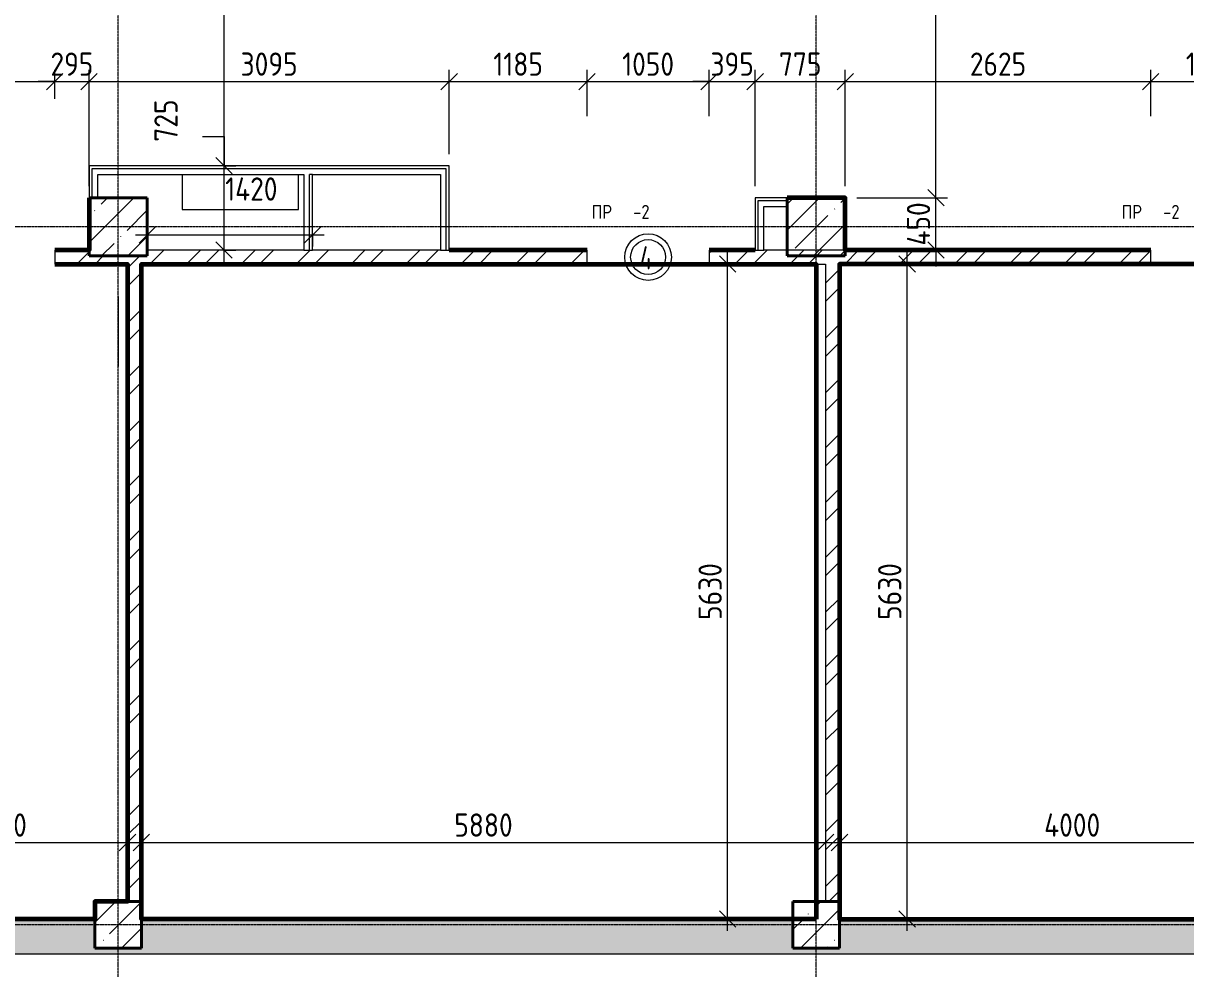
# Model space of a CAD drawing. Header units: millimetres. Extents: x -56773 to 225775, y -262288 to 26541.
# Drawn here: x 26984 to 36976, y -7372 to 755 of the extents above; entities that cross this region are included whole.
import ezdxf

# ---------------------------------------------------------------- set-up
doc = ezdxf.new("R2010")
doc.units = ezdxf.units.MM
doc.linetypes.add('ADSK_Линия сетки', pattern=[25, 20, -2.5, 0, -2.5])
for name, color, linetype, lineweight in [('3.2) Штук 4 вып Сентябрь', 162, 'Continuous', 60), ('Марки', 7, 'Continuous', 20), ('Марки дверей', 7, 'Continuous', 20), ('Несущие колонны', 7, 'Continuous', 18), ('Оси', 7, 'Continuous', 9), ('Перекрытие', 7, 'Continuous', 18), ('Размеры', 7, 'Continuous', 9), ('Стены внутренние', 7, 'Continuous', 18), ('Стены штриховка', 7, 'Continuous', 9)]:
    doc.layers.add(name, color=color, linetype=linetype, lineweight=lineweight)
doc.layers.add('Линии', color=7, linetype='Continuous', lineweight=9, true_color=0x00a600)
doc.styles.add('GOST Common_3', font='', dxfattribs={"width": 0.9, "height": 200})
doc.styles.add('GOST Common_9', font='', dxfattribs={"width": 0.9, "height": 120})
doc.styles.add('GOST Common_B', font='', dxfattribs={"width": 0.8, "height": 200})
doc.styles.get('GOST Common_3').set_extended_font_data('GOST Common')
doc.styles.get('GOST Common_9').set_extended_font_data('GOST Common')
doc.styles.get('GOST Common_B').set_extended_font_data('GOST Common', bold=True)
doc.dimstyles.new('ADSK_Основной_2_0', dxfattribs={"dimscale": 304.8, "dimtxt": 201.142999, "dimasz": 0.463911, "dimexe": 0.328084, "dimexo": 0.328084, "dimgap": 0.164042, "dimtad": 1, "dimdec": 3, "dimrnd": 0.001, "dimdsep": 46, "dimtxsty": 'GOST Common_3', "dimblk1": 'OBLIQUE', "dimblk2": 'OBLIQUE', "dimsah": 1, "dimcen": 0.09, "dimdle": 0.328084, "dimazin": 2, "dimtfac": 1, "dimtdec": 4, "dimtix": 1, "dimtmove": 0, "dimatfit": 3, "dimfxl": 1, "dimtvp": 1, "dimtolj": 1, "dimtzin": 0, "dimlwd": 20, "dimlwe": 20, "dimarcsym": 2})
doc.dimstyles.new('ADSK_Основной_2_0_1', dxfattribs={"dimscale": 304.8, "dimtxt": 201.142999, "dimasz": 0.463911, "dimexe": 0.328084, "dimexo": 0.328084, "dimgap": 0.164042, "dimtad": 1, "dimdec": 3, "dimrnd": 0.001, "dimdsep": 46, "dimtxsty": 'GOST Common_3', "dimblk1": 'OBLIQUE', "dimblk2": 'OBLIQUE', "dimsah": 1, "dimcen": 0.09, "dimdle": 0.328084, "dimazin": 2, "dimtfac": 1, "dimtdec": 4, "dimtix": 1, "dimtmove": 1, "dimatfit": 3, "dimfxl": 1, "dimtvp": 1, "dimtolj": 1, "dimtzin": 0, "dimlwd": 20, "dimlwe": 20, "dimarcsym": 2})
doc.dimstyles.new('ADSK_Основной_2_0_2', dxfattribs={"dimscale": 304.8, "dimtxt": 201.142999, "dimasz": 0.463911, "dimexe": 0.328084, "dimexo": 0.328084, "dimgap": 0.164042, "dimtad": 1, "dimdec": 3, "dimrnd": 0.001, "dimdsep": 46, "dimtxsty": 'GOST Common_3', "dimblk1": 'OBLIQUE', "dimblk2": 'OBLIQUE', "dimsah": 1, "dimcen": 0.09, "dimdle": 0.328084, "dimazin": 2, "dimtfac": 1, "dimtdec": 4, "dimtix": 1, "dimtmove": 0, "dimatfit": 3, "dimfxl": 1, "dimtvp": 1, "dimtolj": 1, "dimtzin": 0, "dimlwd": 20, "dimlwe": 20, "dimarcsym": 2})
pattern_1 = [(45, (0, 0), (-224.5064, 224.5064), []), (45, (224.5, 0), (-224.5064, 224.5064), [396.875, -79.375, 3.353, -76.022])]
pattern_2 = [(45, (0, 0), (-235.7317, 235.7317), []), (45, (157.15, 0), (-235.7317, 235.7317), [])]

# ---------------------------------------------------------------- blocks, each defined once
blk = doc.blocks.new('ADSK_КолоннаЖБ_Прямоугольная - 400x400 мм-1809659-Кладочный план подвала')
at = {"layer": 'Несущие колонны', "lineweight": 40}
for p, q in [((-200, 200), (200, 200)), ((-200, -200), (-200, 200)), ((200, 200), (200, -200)), ((200, -200), (-200, -200))]:
    blk.add_line(p, q, dxfattribs=at)
blk = doc.blocks.new('ADSK_КолоннаЖБ_Прямоугольная - 500x500 мм-V11-Кладочный план подвала')
at = {"layer": 'Несущие колонны', "lineweight": 9}
h = blk.add_hatch(dxfattribs=at)
h.set_pattern_fill('FP_17', color=256, style=0, pattern_type=2)
h.set_pattern_definition([(315, (995.03, 27800), (224.5064, 224.5064), []), (315, (995.03, 27575.5), (224.5064, 224.5064), [396.875, -79.375, 3.353, -76.022])])
h.paths.add_polyline_path([(-250, -250), (250, -250), (250, 250), (-250, 250)])
at = {"layer": 'Несущие колонны', "lineweight": 40}
for p, q in [((-250, -250), (-250, 250)), ((-250, 250), (250, 250)), ((250, 250), (-250, 250)), ((-250, 250), (-250, -250)), ((250, 250), (250, -250)), ((250, -250), (250, 250)), ((250, -250), (-250, -250)), ((-250, -250), (250, -250))]:
    blk.add_line(p, q, dxfattribs=at)
blk = doc.blocks.new('ADSK_КолоннаЖБ_Прямоугольная - 500x500 мм-1807509-Кладочный план подвала')
at = {"layer": 'Несущие колонны', "lineweight": 40}
for p, q in [((-250, 250), (250, 250)), ((-250, -250), (-250, 250)), ((250, 250), (250, -250)), ((250, -250), (-250, -250))]:
    blk.add_line(p, q, dxfattribs=at)
blk = doc.blocks.new('М_двери1 - Марка экземпляра 2-3719212-Кладочный план подвала')
at = {"layer": 'Марки дверей'}
for radius in [2, 1.5]:
    blk.add_circle((0, 0), radius, dxfattribs=at)
blk = doc.blocks.new('_Oblique')
at = {"color": 0, "linetype": 'ByBlock', "lineweight": -2}
blk.add_line((-0.5, -0.5), (0.5, 0.5), dxfattribs=at)
blk = doc.blocks.new('DIMBLOCK278-Кладочный план подвала')
at = {"layer": 'Defpoints', "color": 0, "transparency": 16777216}
for p in [(27255, 253.7), (26055, 5), (27255, 5)]:
    blk.add_point(p, dxfattribs=at)
at = {"layer": 'Размеры', "color": 0, "lineweight": 20, "transparency": 16777216}
for p, q in [((26055, 105), (26055, 353.7)), ((27255, 105), (27255, 353.7)), ((25955, 253.7), (27355, 253.7))]:
    blk.add_line(p, q, dxfattribs=at)
at = {"layer": 'Размеры', "color": 0, "lineweight": 20, "transparency": 16777216, "xscale": 141.4, "yscale": 141.4, "zscale": 141.4, "rotation": 180}
blk.add_blockref('_Oblique', (26055, 253.7), dxfattribs=at)
at = {"layer": 'Размеры', "color": 0, "lineweight": 20, "transparency": 16777216, "xscale": 141.4, "yscale": 141.4, "zscale": 141.4}
blk.add_blockref('_Oblique', (27255, 253.7), dxfattribs=at)
at = {"layer": 'Размеры', "color": 0, "lineweight": 9, "transparency": 16777216, "insert": (26655, 403.7), "char_height": 200, "width": 560.473, "attachment_point": 5, "style": 'GOST Common_3'}
blk.add_mtext('\\A1;1200', dxfattribs=at)
blk = doc.blocks.new('DIMBLOCK279-Кладочный план подвала')
at = {"layer": 'Defpoints', "color": 0, "transparency": 16777216}
for p in [(27550, 253.7), (27255, 5), (27550, -745)]:
    blk.add_point(p, dxfattribs=at)
at = {"layer": 'Размеры', "color": 0, "lineweight": 20, "transparency": 16777216}
for p, q in [((27255, 105), (27255, 353.7)), ((27550, -645), (27550, 353.7)), ((27255, 253.7), (27113.6, 253.7)), ((27255, 253.7), (27550, 253.7)), ((27550, 253.7), (27691.4, 253.7))]:
    blk.add_line(p, q, dxfattribs=at)
at = {"layer": 'Размеры', "color": 0, "lineweight": 20, "transparency": 16777216, "xscale": 141.4, "yscale": 141.4, "zscale": 141.4}
blk.add_blockref('_Oblique', (27255, 253.7), dxfattribs=at)
at = {"layer": 'Размеры', "color": 0, "lineweight": 20, "transparency": 16777216, "xscale": 141.4, "yscale": 141.4, "zscale": 141.4, "rotation": 180}
blk.add_blockref('_Oblique', (27550, 253.7), dxfattribs=at)
at = {"layer": 'Размеры', "color": 0, "lineweight": 9, "transparency": 16777216, "insert": (27402.5, 403.7), "char_height": 200, "width": 454.106, "attachment_point": 5, "style": 'GOST Common_3'}
blk.add_mtext('\\A1;295', dxfattribs=at)
blk = doc.blocks.new('DIMBLOCK280-Кладочный план подвала')
at = {"layer": 'Defpoints', "color": 0, "transparency": 16777216}
for p in [(30645, 253.7), (30645, -470), (27550, -745)]:
    blk.add_point(p, dxfattribs=at)
at = {"layer": 'Размеры', "color": 0, "lineweight": 20, "transparency": 16777216}
for p, q in [((27550, -645), (27550, 353.7)), ((30645, -370), (30645, 353.7)), ((27450, 253.7), (30745, 253.7))]:
    blk.add_line(p, q, dxfattribs=at)
at = {"layer": 'Размеры', "color": 0, "lineweight": 20, "transparency": 16777216, "xscale": 141.4, "yscale": 141.4, "zscale": 141.4, "rotation": 180}
blk.add_blockref('_Oblique', (27550, 253.7), dxfattribs=at)
at = {"layer": 'Размеры', "color": 0, "lineweight": 20, "transparency": 16777216, "xscale": 141.4, "yscale": 141.4, "zscale": 141.4}
blk.add_blockref('_Oblique', (30645, 253.7), dxfattribs=at)
at = {"layer": 'Размеры', "color": 0, "lineweight": 9, "transparency": 16777216, "insert": (29097.5, 403.7), "char_height": 200, "width": 605.475, "attachment_point": 5, "style": 'GOST Common_3'}
blk.add_mtext('\\A1;3095', dxfattribs=at)
blk = doc.blocks.new('DIMBLOCK281-Кладочный план подвала')
at = {"layer": 'Defpoints', "color": 0, "transparency": 16777216}
for p in [(31830, 253.7), (31830, -145), (30645, -470)]:
    blk.add_point(p, dxfattribs=at)
at = {"layer": 'Размеры', "color": 0, "lineweight": 20, "transparency": 16777216}
for p, q in [((30645, -370), (30645, 353.7)), ((31830, -45), (31830, 353.7)), ((30545, 253.7), (31930, 253.7))]:
    blk.add_line(p, q, dxfattribs=at)
at = {"layer": 'Размеры', "color": 0, "lineweight": 20, "transparency": 16777216, "xscale": 141.4, "yscale": 141.4, "zscale": 141.4, "rotation": 180}
blk.add_blockref('_Oblique', (30645, 253.7), dxfattribs=at)
at = {"layer": 'Размеры', "color": 0, "lineweight": 20, "transparency": 16777216, "xscale": 141.4, "yscale": 141.4, "zscale": 141.4}
blk.add_blockref('_Oblique', (31830, 253.7), dxfattribs=at)
at = {"layer": 'Размеры', "color": 0, "lineweight": 9, "transparency": 16777216, "insert": (31237.5, 403.7), "char_height": 200, "width": 515.472, "attachment_point": 5, "style": 'GOST Common_3'}
blk.add_mtext('\\A1;1185', dxfattribs=at)
blk = doc.blocks.new('DIMBLOCK282-Кладочный план подвала')
at = {"layer": 'Defpoints', "color": 0, "transparency": 16777216}
for p in [(32880, 253.7), (31830, -145), (32880, -145)]:
    blk.add_point(p, dxfattribs=at)
at = {"layer": 'Размеры', "color": 0, "lineweight": 20, "transparency": 16777216}
for p, q in [((31830, -45), (31830, 353.7)), ((32880, -45), (32880, 353.7)), ((31730, 253.7), (32980, 253.7))]:
    blk.add_line(p, q, dxfattribs=at)
at = {"layer": 'Размеры', "color": 0, "lineweight": 20, "transparency": 16777216, "xscale": 141.4, "yscale": 141.4, "zscale": 141.4, "rotation": 180}
blk.add_blockref('_Oblique', (31830, 253.7), dxfattribs=at)
at = {"layer": 'Размеры', "color": 0, "lineweight": 20, "transparency": 16777216, "xscale": 141.4, "yscale": 141.4, "zscale": 141.4}
blk.add_blockref('_Oblique', (32880, 253.7), dxfattribs=at)
at = {"layer": 'Размеры', "color": 0, "lineweight": 9, "transparency": 16777216, "insert": (32355, 403.7), "char_height": 200, "width": 560.473, "attachment_point": 5, "style": 'GOST Common_3'}
blk.add_mtext('\\A1;1050', dxfattribs=at)
blk = doc.blocks.new('DIMBLOCK283-Кладочный план подвала')
at = {"layer": 'Defpoints', "color": 0, "transparency": 16777216}
for p in [(33275, 253.7), (32880, -145), (33275, -745)]:
    blk.add_point(p, dxfattribs=at)
at = {"layer": 'Размеры', "color": 0, "lineweight": 20, "transparency": 16777216}
for p, q in [((32880, -45), (32880, 353.7)), ((33275, -645), (33275, 353.7)), ((32880, 253.7), (32738.6, 253.7)), ((32880, 253.7), (33275, 253.7)), ((33275, 253.7), (33416.4, 253.7))]:
    blk.add_line(p, q, dxfattribs=at)
at = {"layer": 'Размеры', "color": 0, "lineweight": 20, "transparency": 16777216, "xscale": 141.4, "yscale": 141.4, "zscale": 141.4}
blk.add_blockref('_Oblique', (32880, 253.7), dxfattribs=at)
at = {"layer": 'Размеры', "color": 0, "lineweight": 20, "transparency": 16777216, "xscale": 141.4, "yscale": 141.4, "zscale": 141.4, "rotation": 180}
blk.add_blockref('_Oblique', (33275, 253.7), dxfattribs=at)
at = {"layer": 'Размеры', "color": 0, "lineweight": 9, "transparency": 16777216, "insert": (33077.5, 403.7), "char_height": 200, "width": 454.106, "attachment_point": 5, "style": 'GOST Common_3'}
blk.add_mtext('\\A1;395', dxfattribs=at)
blk = doc.blocks.new('DIMBLOCK284-Кладочный план подвала')
at = {"layer": 'Defpoints', "color": 0, "transparency": 16777216}
for p in [(34050, 253.7), (33275, -745), (34050, -745)]:
    blk.add_point(p, dxfattribs=at)
at = {"layer": 'Размеры', "color": 0, "lineweight": 20, "transparency": 16777216}
for p, q in [((33275, -645), (33275, 353.7)), ((34050, -645), (34050, 353.7)), ((33175, 253.7), (34150, 253.7))]:
    blk.add_line(p, q, dxfattribs=at)
at = {"layer": 'Размеры', "color": 0, "lineweight": 20, "transparency": 16777216, "xscale": 141.4, "yscale": 141.4, "zscale": 141.4, "rotation": 180}
blk.add_blockref('_Oblique', (33275, 253.7), dxfattribs=at)
at = {"layer": 'Размеры', "color": 0, "lineweight": 20, "transparency": 16777216, "xscale": 141.4, "yscale": 141.4, "zscale": 141.4}
blk.add_blockref('_Oblique', (34050, 253.7), dxfattribs=at)
at = {"layer": 'Размеры', "color": 0, "lineweight": 9, "transparency": 16777216, "insert": (33662.5, 403.7), "char_height": 200, "width": 454.106, "attachment_point": 5, "style": 'GOST Common_3'}
blk.add_mtext('\\A1;775', dxfattribs=at)
blk = doc.blocks.new('DIMBLOCK285-Кладочный план подвала')
at = {"layer": 'Defpoints', "color": 0, "transparency": 16777216}
for p in [(36675, 253.7), (36675, -145), (34050, -745)]:
    blk.add_point(p, dxfattribs=at)
at = {"layer": 'Размеры', "color": 0, "lineweight": 20, "transparency": 16777216}
for p, q in [((34050, -645), (34050, 353.7)), ((36675, -45), (36675, 353.7)), ((33950, 253.7), (36775, 253.7))]:
    blk.add_line(p, q, dxfattribs=at)
at = {"layer": 'Размеры', "color": 0, "lineweight": 20, "transparency": 16777216, "xscale": 141.4, "yscale": 141.4, "zscale": 141.4, "rotation": 180}
blk.add_blockref('_Oblique', (34050, 253.7), dxfattribs=at)
at = {"layer": 'Размеры', "color": 0, "lineweight": 20, "transparency": 16777216, "xscale": 141.4, "yscale": 141.4, "zscale": 141.4}
blk.add_blockref('_Oblique', (36675, 253.7), dxfattribs=at)
at = {"layer": 'Размеры', "color": 0, "lineweight": 9, "transparency": 16777216, "insert": (35362.5, 403.7), "char_height": 200, "width": 605.475, "attachment_point": 5, "style": 'GOST Common_3'}
blk.add_mtext('\\A1;2625', dxfattribs=at)
blk = doc.blocks.new('DIMBLOCK286-Кладочный план подвала')
at = {"layer": 'Defpoints', "color": 0, "transparency": 16777216}
for p in [(37725, 253.7), (36675, -145), (37725, -145)]:
    blk.add_point(p, dxfattribs=at)
at = {"layer": 'Размеры', "color": 0, "lineweight": 20, "transparency": 16777216}
for p, q in [((36675, -45), (36675, 353.7)), ((37725, -45), (37725, 353.7)), ((36575, 253.7), (37825, 253.7))]:
    blk.add_line(p, q, dxfattribs=at)
at = {"layer": 'Размеры', "color": 0, "lineweight": 20, "transparency": 16777216, "xscale": 141.4, "yscale": 141.4, "zscale": 141.4, "rotation": 180}
blk.add_blockref('_Oblique', (36675, 253.7), dxfattribs=at)
at = {"layer": 'Размеры', "color": 0, "lineweight": 20, "transparency": 16777216, "xscale": 141.4, "yscale": 141.4, "zscale": 141.4}
blk.add_blockref('_Oblique', (37725, 253.7), dxfattribs=at)
at = {"layer": 'Размеры', "color": 0, "lineweight": 9, "transparency": 16777216, "insert": (37200, 403.7), "char_height": 200, "width": 560.473, "attachment_point": 5, "style": 'GOST Common_3'}
blk.add_mtext('\\A1;1050', dxfattribs=at)
blk = doc.blocks.new('DIMBLOCK384-Кладочный план подвала')
at = {"layer": 'Defpoints', "color": 0, "transparency": 16777216}
for p in [(28050, -964.8), (29470, -964.8), (29470, -1064.7)]:
    blk.add_point(p, dxfattribs=at)
at = {"layer": 'Размеры', "color": 0, "lineweight": 20, "transparency": 16777216}
for p, q in [((27950, -1064.7), (29570, -1064.7)), ((28050, -1064.8), (28050, -1164.7)), ((29470, -1064.8), (29470, -1164.7))]:
    blk.add_line(p, q, dxfattribs=at)
at = {"layer": 'Размеры', "color": 0, "lineweight": 20, "transparency": 16777216, "xscale": 141.4, "yscale": 141.4, "zscale": 141.4, "rotation": 180}
blk.add_blockref('_Oblique', (28050, -1064.7), dxfattribs=at)
at = {"layer": 'Размеры', "color": 0, "lineweight": 20, "transparency": 16777216, "xscale": 141.4, "yscale": 141.4, "zscale": 141.4}
blk.add_blockref('_Oblique', (29470, -1064.7), dxfattribs=at)
at = {"layer": 'Размеры', "color": 0, "lineweight": 9, "transparency": 16777216, "insert": (28719.6, -570), "char_height": 200, "width": 580.928, "attachment_point": 1, "line_spacing_factor": 1.022761, "style": 'GOST Common_3'}
blk.add_mtext('\\A1;1420', dxfattribs=at)
blk = doc.blocks.new('DIMBLOCK386-Кладочный план подвала')
at = {"layer": 'Defpoints', "color": 0, "transparency": 16777216}
for p in [(25680, -4447), (27880, -6187.2), (27880, -6287.2)]:
    blk.add_point(p, dxfattribs=at)
at = {"layer": 'Размеры', "color": 0, "lineweight": 20, "transparency": 16777216}
for p, q in [((25680, -4547), (25680, -6387.2)), ((25580, -6287.2), (27980, -6287.2)), ((27880, -6287.2), (27880, -6387.2))]:
    blk.add_line(p, q, dxfattribs=at)
at = {"layer": 'Размеры', "color": 0, "lineweight": 20, "transparency": 16777216, "xscale": 141.4, "yscale": 141.4, "zscale": 141.4, "rotation": 180}
blk.add_blockref('_Oblique', (25680, -6287.2), dxfattribs=at)
at = {"layer": 'Размеры', "color": 0, "lineweight": 20, "transparency": 16777216, "xscale": 141.4, "yscale": 141.4, "zscale": 141.4}
blk.add_blockref('_Oblique', (27880, -6287.2), dxfattribs=at)
at = {"layer": 'Размеры', "color": 0, "lineweight": 9, "transparency": 16777216, "insert": (26780, -6137.2), "char_height": 200, "width": 605.475, "attachment_point": 5, "style": 'GOST Common_3'}
blk.add_mtext('\\A1;2200', dxfattribs=at)
blk = doc.blocks.new('DIMBLOCK387-Кладочный план подвала')
at = {"layer": 'Defpoints', "color": 0, "transparency": 16777216}
for p in [(28000, -6187.2), (33880, -6187.2), (33880, -6287.2)]:
    blk.add_point(p, dxfattribs=at)
at = {"layer": 'Размеры', "color": 0, "lineweight": 20, "transparency": 16777216}
for p, q in [((27900, -6287.2), (33980, -6287.2)), ((28000, -6287.2), (28000, -6387.2)), ((33880, -6287.2), (33880, -6387.2))]:
    blk.add_line(p, q, dxfattribs=at)
at = {"layer": 'Размеры', "color": 0, "lineweight": 20, "transparency": 16777216, "xscale": 141.4, "yscale": 141.4, "zscale": 141.4, "rotation": 180}
blk.add_blockref('_Oblique', (28000, -6287.2), dxfattribs=at)
at = {"layer": 'Размеры', "color": 0, "lineweight": 20, "transparency": 16777216, "xscale": 141.4, "yscale": 141.4, "zscale": 141.4}
blk.add_blockref('_Oblique', (33880, -6287.2), dxfattribs=at)
at = {"layer": 'Размеры', "color": 0, "lineweight": 9, "transparency": 16777216, "insert": (30940, -6137.2), "char_height": 200, "width": 605.475, "attachment_point": 5, "style": 'GOST Common_3'}
blk.add_mtext('\\A1;5880', dxfattribs=at)
blk = doc.blocks.new('DIMBLOCK388-Кладочный план подвала')
at = {"layer": 'Defpoints', "color": 0, "transparency": 16777216}
for p in [(32938.3, -1315), (33038.3, -1315), (32938.3, -6945)]:
    blk.add_point(p, dxfattribs=at)
at = {"layer": 'Размеры', "color": 0, "lineweight": 20, "transparency": 16777216}
for p, q in [((33038.3, -7045), (33038.3, -1215)), ((33038.3, -1315), (33138.3, -1315)), ((33038.3, -6945), (33138.3, -6945))]:
    blk.add_line(p, q, dxfattribs=at)
at = {"layer": 'Размеры', "color": 0, "lineweight": 20, "transparency": 16777216, "xscale": 141.4, "yscale": 141.4, "zscale": 141.4}
for p, rotation in [((33038.3, -1315), 90), ((33038.3, -6945), 270)]:
    blk.add_blockref('_Oblique', p, dxfattribs=dict(at, rotation=rotation))
at = {"layer": 'Размеры', "color": 0, "lineweight": 9, "transparency": 16777216, "insert": (32888.3, -4130), "char_height": 200, "width": 605.475, "attachment_point": 5, "rotation": 90, "style": 'GOST Common_3'}
blk.add_mtext('\\A1;5630', dxfattribs=at)
blk = doc.blocks.new('DIMBLOCK389-Кладочный план подвала')
at = {"layer": 'Defpoints', "color": 0, "transparency": 16777216}
for p in [(34000, -6187.2), (38000, -6187.2), (38000, -6287.2)]:
    blk.add_point(p, dxfattribs=at)
at = {"layer": 'Размеры', "color": 0, "lineweight": 20, "transparency": 16777216}
for p, q in [((33900, -6287.2), (38100, -6287.2)), ((34000, -6287.2), (34000, -6387.2)), ((38000, -6287.2), (38000, -6387.2))]:
    blk.add_line(p, q, dxfattribs=at)
at = {"layer": 'Размеры', "color": 0, "lineweight": 20, "transparency": 16777216, "xscale": 141.4, "yscale": 141.4, "zscale": 141.4, "rotation": 180}
blk.add_blockref('_Oblique', (34000, -6287.2), dxfattribs=at)
at = {"layer": 'Размеры', "color": 0, "lineweight": 20, "transparency": 16777216, "xscale": 141.4, "yscale": 141.4, "zscale": 141.4}
blk.add_blockref('_Oblique', (38000, -6287.2), dxfattribs=at)
at = {"layer": 'Размеры', "color": 0, "lineweight": 9, "transparency": 16777216, "insert": (36000, -6137.2), "char_height": 200, "width": 625.93, "attachment_point": 5, "style": 'GOST Common_3'}
blk.add_mtext('\\A1;4000', dxfattribs=at)
blk = doc.blocks.new('DIMBLOCK390-Кладочный план подвала')
at = {"layer": 'Defpoints', "color": 0, "transparency": 16777216}
for p in [(34481.9, -1315), (34581.9, -1315), (34481.9, -6945)]:
    blk.add_point(p, dxfattribs=at)
at = {"layer": 'Размеры', "color": 0, "lineweight": 20, "transparency": 16777216}
for p, q in [((34581.9, -7045), (34581.9, -1215)), ((34581.9, -1315), (34681.9, -1315)), ((34581.9, -6945), (34681.9, -6945))]:
    blk.add_line(p, q, dxfattribs=at)
at = {"layer": 'Размеры', "color": 0, "lineweight": 20, "transparency": 16777216, "xscale": 141.4, "yscale": 141.4, "zscale": 141.4}
for p, rotation in [((34581.9, -1315), 90), ((34581.9, -6945), 270)]:
    blk.add_blockref('_Oblique', p, dxfattribs=dict(at, rotation=rotation))
at = {"layer": 'Размеры', "color": 0, "lineweight": 9, "transparency": 16777216, "insert": (34431.9, -4130), "char_height": 200, "width": 605.475, "attachment_point": 5, "rotation": 90, "style": 'GOST Common_3'}
blk.add_mtext('\\A1;5630', dxfattribs=at)
blk = doc.blocks.new('DIMBLOCK510-Кладочный план подвала')
at = {"layer": 'Defpoints', "color": 0, "transparency": 16777216}
for p in [(34050, -745), (34829.3, -745), (34729.3, -1195)]:
    blk.add_point(p, dxfattribs=at)
at = {"layer": 'Размеры', "color": 0, "lineweight": 20, "transparency": 16777216}
for p, q in [((34829.3, -745), (34829.3, -603.6)), ((34150, -745), (34929.3, -745)), ((34829.3, -1195), (34829.3, -745)), ((34829.3, -1195), (34929.3, -1195)), ((34829.3, -1195), (34829.3, -1336.4))]:
    blk.add_line(p, q, dxfattribs=at)
at = {"layer": 'Размеры', "color": 0, "lineweight": 20, "transparency": 16777216, "xscale": 141.4, "yscale": 141.4, "zscale": 141.4}
for p, rotation in [((34829.3, -745), 270), ((34829.3, -1195), 90)]:
    blk.add_blockref('_Oblique', p, dxfattribs=dict(at, rotation=rotation))
at = {"layer": 'Размеры', "color": 0, "lineweight": 9, "transparency": 16777216, "insert": (34679.3, -970), "char_height": 200, "width": 474.561, "attachment_point": 5, "rotation": 90, "style": 'GOST Common_3'}
blk.add_mtext('\\A1;450', dxfattribs=at)
blk = doc.blocks.new('DIMBLOCK511-Кладочный план подвала')
at = {"layer": 'Defpoints', "color": 0, "transparency": 16777216}
for p in [(34400, 2880), (34829.3, 2880), (34050, -745)]:
    blk.add_point(p, dxfattribs=at)
at = {"layer": 'Размеры', "color": 0, "lineweight": 20, "transparency": 16777216}
for p, q in [((34829.3, -845), (34829.3, 2980)), ((34500, 2880), (34929.3, 2880)), ((34150, -745), (34929.3, -745))]:
    blk.add_line(p, q, dxfattribs=at)
at = {"layer": 'Размеры', "color": 0, "lineweight": 20, "transparency": 16777216, "xscale": 141.4, "yscale": 141.4, "zscale": 141.4}
for p, rotation in [((34829.3, 2880), 90), ((34829.3, -745), 270)]:
    blk.add_blockref('_Oblique', p, dxfattribs=dict(at, rotation=rotation))
at = {"layer": 'Размеры', "color": 0, "lineweight": 9, "transparency": 16777216, "insert": (34679.3, 1067.5), "char_height": 200, "width": 605.475, "attachment_point": 5, "rotation": 90, "style": 'GOST Common_3'}
blk.add_mtext('\\A1;3625', dxfattribs=at)
blk = doc.blocks.new('DIMBLOCK513-Кладочный план подвала')
at = {"layer": 'Defpoints', "color": 0, "transparency": 16777216}
for p in [(28610.5, -470), (28710.5, -470), (28610.5, -1195)]:
    blk.add_point(p, dxfattribs=at)
at = {"layer": 'Размеры', "color": 0, "lineweight": 20, "transparency": 16777216}
for p, q in [((28526, -219.4), (28710.5, -219.4)), ((28710.5, -219.4), (28710.5, -470)), ((28710.5, -1295), (28710.5, -370)), ((28710.5, -470), (28810.5, -470)), ((28710.5, -1195), (28810.5, -1195))]:
    blk.add_line(p, q, dxfattribs=at)
at = {"layer": 'Размеры', "color": 0, "lineweight": 20, "transparency": 16777216, "xscale": 141.4, "yscale": 141.4, "zscale": 141.4}
for p, rotation in [((28710.5, -470), 90), ((28710.5, -1195), 270)]:
    blk.add_blockref('_Oblique', p, dxfattribs=dict(at, rotation=rotation))
at = {"layer": 'Размеры', "color": 0, "lineweight": 9, "transparency": 16777216, "insert": (28111.3, -263.1), "char_height": 200, "width": 454.106, "attachment_point": 1, "rotation": 90, "line_spacing_factor": 1.022761, "style": 'GOST Common_3'}
blk.add_mtext('\\A1;725', dxfattribs=at)
blk = doc.blocks.new('DIMBLOCK514-Кладочный план подвала')
at = {"layer": 'Defpoints', "color": 0, "transparency": 16777216}
for p in [(28325, 3155), (28710.5, 3155), (28610.5, -470)]:
    blk.add_point(p, dxfattribs=at)
at = {"layer": 'Размеры', "color": 0, "lineweight": 20, "transparency": 16777216}
for p, q in [((28710.5, -570), (28710.5, 3255)), ((28425, 3155), (28810.5, 3155)), ((28710.5, -470), (28810.5, -470))]:
    blk.add_line(p, q, dxfattribs=at)
at = {"layer": 'Размеры', "color": 0, "lineweight": 20, "transparency": 16777216, "xscale": 141.4, "yscale": 141.4, "zscale": 141.4}
for p, rotation in [((28710.5, 3155), 90), ((28710.5, -470), 270)]:
    blk.add_blockref('_Oblique', p, dxfattribs=dict(at, rotation=rotation))
at = {"layer": 'Размеры', "color": 0, "lineweight": 9, "transparency": 16777216, "insert": (28560.5, 1342.5), "char_height": 200, "width": 605.475, "attachment_point": 5, "rotation": 90, "style": 'GOST Common_3'}
blk.add_mtext('\\A1;3625', dxfattribs=at)

msp = doc.modelspace()

# ---------------------------------------------------------------- hatches: boundary and pattern name
at = {"layer": 'Несущие колонны', "lineweight": 9}
h = msp.add_hatch(dxfattribs=at)
h.set_pattern_fill('FP_3', color=256, style=0, pattern_type=2)
h.set_pattern_definition(pattern_1)
h.paths.add_polyline_path([(34050, -1245.031), (34050, -745.031), (33550, -745.031), (33550, -1245.031)])
h = msp.add_hatch(dxfattribs=at)
h.set_pattern_fill('FP_3', color=256, style=0, pattern_type=2)
h.set_pattern_definition(pattern_1)
h.paths.add_polyline_path([(27600, -7195.031), (28000, -7195.031), (28000, -6795.031), (27600, -6795.031), (27600, -6945.031)])
h = msp.add_hatch(dxfattribs=at)
h.set_pattern_fill('FP_3', color=256, style=0, pattern_type=2)
h.set_pattern_definition(pattern_1)
h.paths.add_polyline_path([(33600, -7195.031), (34000, -7195.031), (34000, -6795.031), (33600, -6795.031), (33600, -6945.031)])
at = {"layer": 'Стены внутренние', "lineweight": 9}
h = msp.add_hatch(dxfattribs=at)
h.set_pattern_fill('FP_2', color=256, style=0, pattern_type=2)
h.set_pattern_definition(pattern_2)
h.paths.add_polyline_path([(27880, -1315.031), (27880, -1245.031), (27550, -1245.031), (27550, -1195.031), (27255, -1195.031), (27255, -1315.031), (27550, -1315.031)])
h.paths.add_polyline_path([(26055, -1315.031), (26055, -1195.031), (22050, -1195.031), (22050, -1245.031), (21550, -1245.031), (21550, -1195.031), (17905, -1195.031), (17905, -1315.031), (25680, -1315.031)])
h.paths.add_polyline_path([(16705, -1315.031), (16705, -1195.031), (16050, -1195.031), (16050, -1245.031), (15550, -1245.031), (15550, -1195.031), (15050, -1195.031), (15050, -1245.031), (14550, -1245.031), (14550, -1195.031), (14030, -1195.031), (14030, -1315.031), (15600, -1315.031)])
h.paths.add_polyline_path([(12480, -1315.031), (12480, -1195.031), (9050, -1195.031), (9050, -1245.031), (8800, -1245.031), (8800, -1315.031), (9298.7103, -1315.031)])
h = msp.add_hatch(dxfattribs=at)
h.set_pattern_fill('FP_2', color=256, style=0, pattern_type=2)
h.set_pattern_definition(pattern_2)
h.paths.add_polyline_path([(61550, -1315.031), (61550, -1245.031), (61350, -1245.031), (61350, -1195.031), (61175, -1195.031), (61175, -1315.031)])
h.paths.add_polyline_path([(60125, -1315.031), (60125, -1195.031), (55850, -1195.031), (55850, -1245.031), (55350, -1245.031), (55350, -1195.031), (52020, -1195.031), (52020, -1315.031), (58221.4367, -1315.031)])
h.paths.add_polyline_path([(49850, -1315.031), (50470, -1315.031), (50470, -1195.031), (49850, -1195.031), (49850, -1245.031), (49350, -1245.031), (49350, -1195.031), (47800, -1195.031), (47800, -1315.031), (49620, -1315.031)])
h.paths.add_polyline_path([(46750, -1315.031), (46750, -1195.031), (45475, -1195.031), (45475, -1315.031), (45720, -1315.031)])
h.paths.add_polyline_path([(44275, -1315.031), (44275, -1195.031), (41455, -1195.031), (41455, -1315.031), (42400, -1315.031)])
h.paths.add_polyline_path([(40255, -1315.031), (40255, -1195.031), (37725, -1195.031), (37725, -1315.031), (38295, -1315.031)])
h.paths.add_polyline_path([(36478.0028, -1315.031), (36675, -1315.031), (36675, -1195.031), (32880, -1195.031), (32880, -1315.031), (34000, -1315.031)])
h.paths.add_polyline_path([(31830, -1315.031), (31830, -1195.031), (28050, -1195.031), (28050, -1245.031), (28000, -1245.031), (28000, -1315.031), (31042.1443, -1315.031)])
h = msp.add_hatch(dxfattribs=at)
h.set_pattern_fill('FP_2', color=256, style=0, pattern_type=2)
h.set_pattern_definition(pattern_2)
h.paths.add_polyline_path([(28000, -6795.031), (28000, -1245.031), (27880, -1245.031), (27880, -6795.031)])
h = msp.add_hatch(dxfattribs=at)
h.set_pattern_fill('FP_2', color=256, style=0, pattern_type=2)
h.set_pattern_definition(pattern_2)
h.paths.add_polyline_path([(34000, -6795.031), (34000, -1315.031), (33880, -1315.031), (33880, -6795.031)])
h = msp.add_hatch(dxfattribs=at)
h.set_pattern_fill('FP_3', color=256, style=0, pattern_type=2)
h.set_pattern_definition(pattern_1)
h.paths.add_polyline_path([(61550, -7245.031), (61550, -6945.031), (49800, -6945.031), (49800, -7195.031), (49400, -7195.031), (49400, -6945.031), (34000, -6945.031), (34000, -7195.031), (33600, -7195.031), (33600, -6945.031), (28000, -6945.031), (28000, -7195.031), (27600, -7195.031), (27600, -6945.031), (22000, -6945.031), (22000, -7195.031), (21600, -7195.031), (21600, -6945.031), (9000, -6945.031), (9000, -7195.031), (8600, -7195.031), (8600, -6945.031), (3000, -6945.031), (3000, -7195.031), (2600, -7195.031), (2600, -6945.031), (-13400, -6945.031), (-13400, -7195.031), (-13800, -7195.031), (-13800, -6945.031), (-19400, -6945.031), (-19400, -7195.031), (-19550, -7195.031), (-19550, -7245.031), (52785.5782, -7245.031)])

# ---------------------------------------------------------------- linework, layer by layer
at = {"layer": '3.2) Штук 4 вып Сентябрь'}
for points in [[(27550, -745.031), (27550, -1195.031), (27255, -1195.031)], [(36675, -1195.031), (34050, -1195.031), (34050, -745.031), (33550, -745.031)], [(27255, -1315.031), (27880, -1315.031), (27880, -6795.031), (27600, -6795.031), (27600, -6945.031), (23585, -6945.031), (23585, -6410.031), (23465, -6410.031), (23465, -6945.031), (22000, -6945.031), (22000, -6795.031), (21600, -6795.031), (21600, -6945.031), (16000, -6945.031), (16000, -6795.031), (15600, -6795.031), (15600, -1315.031), (16705, -1315.031), (16705, -1195.031), (16325, -1195.031)], [(31830, -1195.031), (30669.6722, -1195.031), (30645, -1195.031)], [(33275, -1195.031), (32880, -1195.031)]]:
    msp.add_lwpolyline(points, dxfattribs=at)
for points in [[(33800, -6945.031), (28000, -6945.031), (28000, -1315.031), (33800, -1315.031)], [(38000, -1315.031), (34000, -1315.031), (34000, -6945.031), (38000, -6945.031)]]:
    msp.add_lwpolyline(points, close=True, dxfattribs=at)
at = {"layer": 'Линии', "color": 7}
msp.add_line((27800, -1595.031), (27800, -2195.031), dxfattribs=at)
at = {"layer": 'Несущие колонны', "lineweight": 9}
for p, q in [((34050, -745.031), (33550, -745.031)), ((33550, -745.031), (33550, -1245.031)), ((34050, -1245.031), (34050, -745.031)), ((33550, -1245.031), (34050, -1245.031)), ((27880, -6795.031), (27600, -6795.031)), ((27600, -6795.031), (27600, -6945.031)), ((28000, -6795.031), (27880, -6795.031)), ((28000, -6945.031), (28000, -6795.031)), ((33880, -6795.031), (33600, -6795.031)), ((33600, -6795.031), (33600, -6945.031)), ((34000, -6795.031), (33880, -6795.031)), ((34000, -6945.031), (34000, -6795.031))]:
    msp.add_line(p, q, dxfattribs=at)
at = {"layer": 'Оси', "linetype": 'ADSK_Линия сетки', "lineweight": 5}
for p, q in [((27800, -10973.8823), (27800, 10027.4451)), ((33800, -10973.8823), (33800, 10027.4451)), ((62221.372, -995.031), (-25240.0967, -995.031)), ((62221.372, -6995.031), (-25240.0967, -6995.031))]:
    msp.add_line(p, q, dxfattribs=at)
at = {"layer": 'Перекрытие'}
for p, q in [((28350, -545.031), (28350, -845.031)), ((29350, -845.031), (29350, -545.031)), ((28350, -845.031), (29350, -845.031))]:
    msp.add_line(p, q, dxfattribs=at)
at = {"layer": 'Стены внутренние', "lineweight": 5}
for p, q in [((27550, -470.031), (27550, -745.031)), ((30645, -470.031), (27550, -470.031)), ((30645, -1195.031), (30645, -470.031)), ((27625, -745.031), (27625, -545.031)), ((27625, -545.031), (29395, -545.031)), ((29395, -545.031), (29395, -1195.031)), ((29470, -545.031), (30570, -545.031)), ((29470, -1195.031), (29470, -545.031)), ((30570, -545.031), (30570, -1195.031)), ((33550, -745.031), (33275, -745.031)), ((33275, -745.031), (33275, -1195.031)), ((33550, -820.031), (33550, -745.031)), ((33350, -820.031), (33550, -820.031)), ((33350, -1195.031), (33350, -820.031)), ((27550, -1195.031), (27255, -1195.031)), ((27255, -1195.031), (27255, -1315.031)), ((29395, -1195.031), (28050, -1195.031)), ((30570, -1195.031), (29470, -1195.031)), ((31830, -1195.031), (30645, -1195.031)), ((31830, -1315.031), (31830, -1195.031)), ((33275, -1195.031), (32880, -1195.031)), ((32880, -1195.031), (32880, -1315.031)), ((36675, -1195.031), (33350, -1195.031)), ((36675, -1315.031), (36675, -1195.031)), ((27255, -1315.031), (27880, -1315.031)), ((27880, -1315.031), (27880, -6795.031)), ((28000, -6795.031), (28000, -1315.031)), ((28000, -1315.031), (31830, -1315.031)), ((32880, -1315.031), (33880, -1315.031)), ((33880, -1315.031), (33880, -6795.031)), ((34000, -1315.031), (36675, -1315.031)), ((34000, -6795.031), (34000, -1315.031)), ((27880, -6795.031), (28000, -6795.031)), ((33880, -6795.031), (34000, -6795.031)), ((27600, -6945.031), (23585, -6945.031)), ((33600, -6945.031), (28000, -6945.031)), ((38000, -6945.031), (34000, -6945.031)), ((-19850, -7245.031), (61850, -7245.031))]:
    msp.add_line(p, q, dxfattribs=at)
at = {"layer": 'Стены штриховка', "lineweight": 9}
for p, q in [((27575, -495.031), (27575, -745.031)), ((30620, -495.031), (27575, -495.031)), ((30620, -1195.031), (30620, -495.031)), ((29445, -1195.031), (29445, -545.031)), ((29470, -545.031), (29445, -545.031)), ((33300, -770.031), (33550, -770.031)), ((33300, -1195.031), (33300, -770.031)), ((29395, -1195.031), (29470, -1195.031)), ((30570, -1195.031), (30645, -1195.031)), ((33275, -1195.031), (33350, -1195.031))]:
    msp.add_line(p, q, dxfattribs=at)

# ---------------------------------------------------------------- block references
at = {"layer": 'Марки дверей', "xscale": 99.99999999999993, "yscale": 99.99999999999993, "zscale": 99.99999999999993}
msp.add_blockref('М_двери1 - Марка экземпляра 2-3719212-Кладочный план подвала', (32355, -1255.031), dxfattribs=at)
at = {"layer": 'Несущие колонны', "rotation": 89.9999999999999}
msp.add_blockref('ADSK_КолоннаЖБ_Прямоугольная - 500x500 мм-V11-Кладочный план подвала', (27800, -995.031), dxfattribs=at)
at = {"layer": 'Несущие колонны', "lineweight": 40, "rotation": 89.9999999999999}
for name, p in [('ADSK_КолоннаЖБ_Прямоугольная - 500x500 мм-1807509-Кладочный план подвала', (33800, -995.031)), ('ADSK_КолоннаЖБ_Прямоугольная - 400x400 мм-1809659-Кладочный план подвала', (27800, -6995.031)), ('ADSK_КолоннаЖБ_Прямоугольная - 400x400 мм-1809659-Кладочный план подвала', (33800, -6995.031))]:
    msp.add_blockref(name, p, dxfattribs=at)

# ---------------------------------------------------------------- texts
at = {"layer": 'Марки', "lineweight": 9, "char_height": 120, "attachment_point": 1, "style": 'GOST Common_9'}
for s, insert, width in [('ПР', (31870.1, -806.7186), 432.91125), ('-2', (32227.2875, -806.7186), 389.620125), ('ПР', (36425.032, -806.7186), 432.91125), ('-2', (36782.2195, -806.7186), 389.620125)]:
    msp.add_mtext(s, dxfattribs=dict(at, insert=insert, width=width))
at = {"layer": 'Марки дверей', "lineweight": 5, "insert": (32282.9426, -1161.3721), "char_height": 200, "width": 166.751, "attachment_point": 1, "style": 'GOST Common_B'}
msp.add_mtext('\\fGOST Common|b1|i0|c204|p34|;\\W.8;4', dxfattribs=at)

# ---------------------------------------------------------------- dimensions: what is measured, and where the dimension line sits
at = {"layer": 'Размеры', "lineweight": 9}
for base, p1, p2, override, picture, middle in [((28710.5256, 3154.969), (28610.5407, -470.031), (28325, 3154.969), {"dimpost": '<>', "dimfxl": 3636.22861}, 'DIMBLOCK514-Кладочный план подвала', (28560.5256, 1342.469)), ((34829.3053, 2879.969), (34050, -745.031), (34400, 2879.969), {"dimpost": '<>', "dimfxl": 3641.857356}, 'DIMBLOCK511-Кладочный план подвала', (34679.3053, 1067.469)), ((34829.3053, -745.031), (34729.3204, -1195.031), (34050, -745.031), {"dimpost": '<>', "dimfxl": 814.847382}, 'DIMBLOCK510-Кладочный план подвала', (34679.3053, -970.031)), ((33038.322, -1315.031), (32938.3371, -6945.031), (32938.3371, -1315.031), {"dimpost": '<>', "dimfxl": 5630}, 'DIMBLOCK388-Кладочный план подвала', (32888.322, -4130.031)), ((34581.8858, -1315.031), (34481.9009, -6945.031), (34481.9009, -1315.031), {"dimpost": '<>', "dimfxl": 5630}, 'DIMBLOCK390-Кладочный план подвала', (34431.8858, -4130.031))]:
    dim = msp.add_linear_dim(base=base, p1=p1, p2=p2, angle=90, dimstyle='ADSK_Основной_2_0_2', override=override, dxfattribs=at)
    dim.commit()
    dim.dimension.update_dxf_attribs({"geometry": picture, "text_midpoint": middle})
for base, p1, p2, dimstyle, override, picture, middle in [((27255, 253.7444), (26055, 4.969), (27255, 4.969), 'ADSK_Основной_2_0', {"dimpost": '<>', "dimfxl": 1200}, 'DIMBLOCK278-Кладочный план подвала', (26655, 403.7444)), ((27550, 253.7444), (27255, 4.969), (27550, -745.031), 'ADSK_Основной_2_0', {"dimpost": '<>', "dimfxl": 805.931138}, 'DIMBLOCK279-Кладочный план подвала', (27402.5, 403.7444)), ((30645, 253.7444), (27550, -745.031), (30645, -470.031), 'ADSK_Основной_2_0', {"dimpost": '<>', "dimfxl": 3107.193267}, 'DIMBLOCK280-Кладочный план подвала', (29097.5, 403.7444)), ((31830, 253.7444), (30645, -470.031), (31830, -145.031), 'ADSK_Основной_2_0', {"dimpost": '<>', "dimfxl": 1228.759537}, 'DIMBLOCK281-Кладочный план подвала', (31237.5, 403.7444)), ((32880, 253.7444), (31830, -145.031), (32880, -145.031), 'ADSK_Основной_2_0', {"dimpost": '<>', "dimfxl": 1050}, 'DIMBLOCK282-Кладочный план подвала', (32355, 403.7444)), ((33275, 253.7444), (32880, -145.031), (33275, -745.031), 'ADSK_Основной_2_0', {"dimpost": '<>', "dimfxl": 718.348801}, 'DIMBLOCK283-Кладочный план подвала', (33077.5, 403.7444)), ((34050, 253.7444), (33275, -745.031), (34050, -745.031), 'ADSK_Основной_2_0', {"dimpost": '<>', "dimfxl": 775}, 'DIMBLOCK284-Кладочный план подвала', (33662.5, 403.7444)), ((36675, 253.7444), (34050, -745.031), (36675, -145.031), 'ADSK_Основной_2_0', {"dimpost": '<>', "dimfxl": 2692.698461}, 'DIMBLOCK285-Кладочный план подвала', (35362.5, 403.7444)), ((37725, 253.7444), (36675, -145.031), (37725, -145.031), 'ADSK_Основной_2_0', {"dimpost": '<>', "dimfxl": 1050}, 'DIMBLOCK286-Кладочный план подвала', (37200, 403.7444)), ((27880, -6287.1756), (25680, -4447.031), (27880, -6187.1907), 'ADSK_Основной_2_0_2', {"dimpost": '<>', "dimfxl": 2805.023277}, 'DIMBLOCK386-Кладочный план подвала', (26780, -6137.1756)), ((33880, -6287.1756), (28000, -6187.1907), (33880, -6187.1907), 'ADSK_Основной_2_0_2', {"dimpost": '<>', "dimfxl": 5880}, 'DIMBLOCK387-Кладочный план подвала', (30940, -6137.1756)), ((38000, -6287.1756), (34000, -6187.1907), (38000, -6187.1907), 'ADSK_Основной_2_0_2', {"dimpost": '<>', "dimfxl": 4000}, 'DIMBLOCK389-Кладочный план подвала', (36000, -6137.1756))]:
    dim = msp.add_linear_dim(base=base, p1=p1, p2=p2, dimstyle=dimstyle, override=override, dxfattribs=at)
    dim.commit()
    dim.dimension.update_dxf_attribs({"geometry": picture, "text_midpoint": middle})
dim = msp.add_linear_dim(base=(28710.5256, -470.031), p1=(28610.5407, -1195.031), p2=(28610.5407, -470.031), angle=90, dimstyle='ADSK_Основной_2_0_1', override={"dimpost": '<>', "dimfxl": 725}, dxfattribs=at)
dim.commit()
dim.dimension.update_dxf_attribs({"geometry": 'DIMBLOCK513-Кладочный план подвала', "text_midpoint": (28244.5906, -219.3661), "dimtype": 160, "text_rotation": 90})
dim = msp.add_linear_dim(base=(29470, -1064.7359), p1=(28050, -964.751), p2=(29470, -964.751), dimstyle='ADSK_Основной_2_0_1', override={"dimpost": '<>', "dimfxl": 1420}, dxfattribs=at)
dim.commit()
dim.dimension.update_dxf_attribs({"geometry": 'DIMBLOCK384-Кладочный план подвала', "text_midpoint": (29010.0652, -886.7036), "dimtype": 160})

doc.saveas('drawing.dxf')
